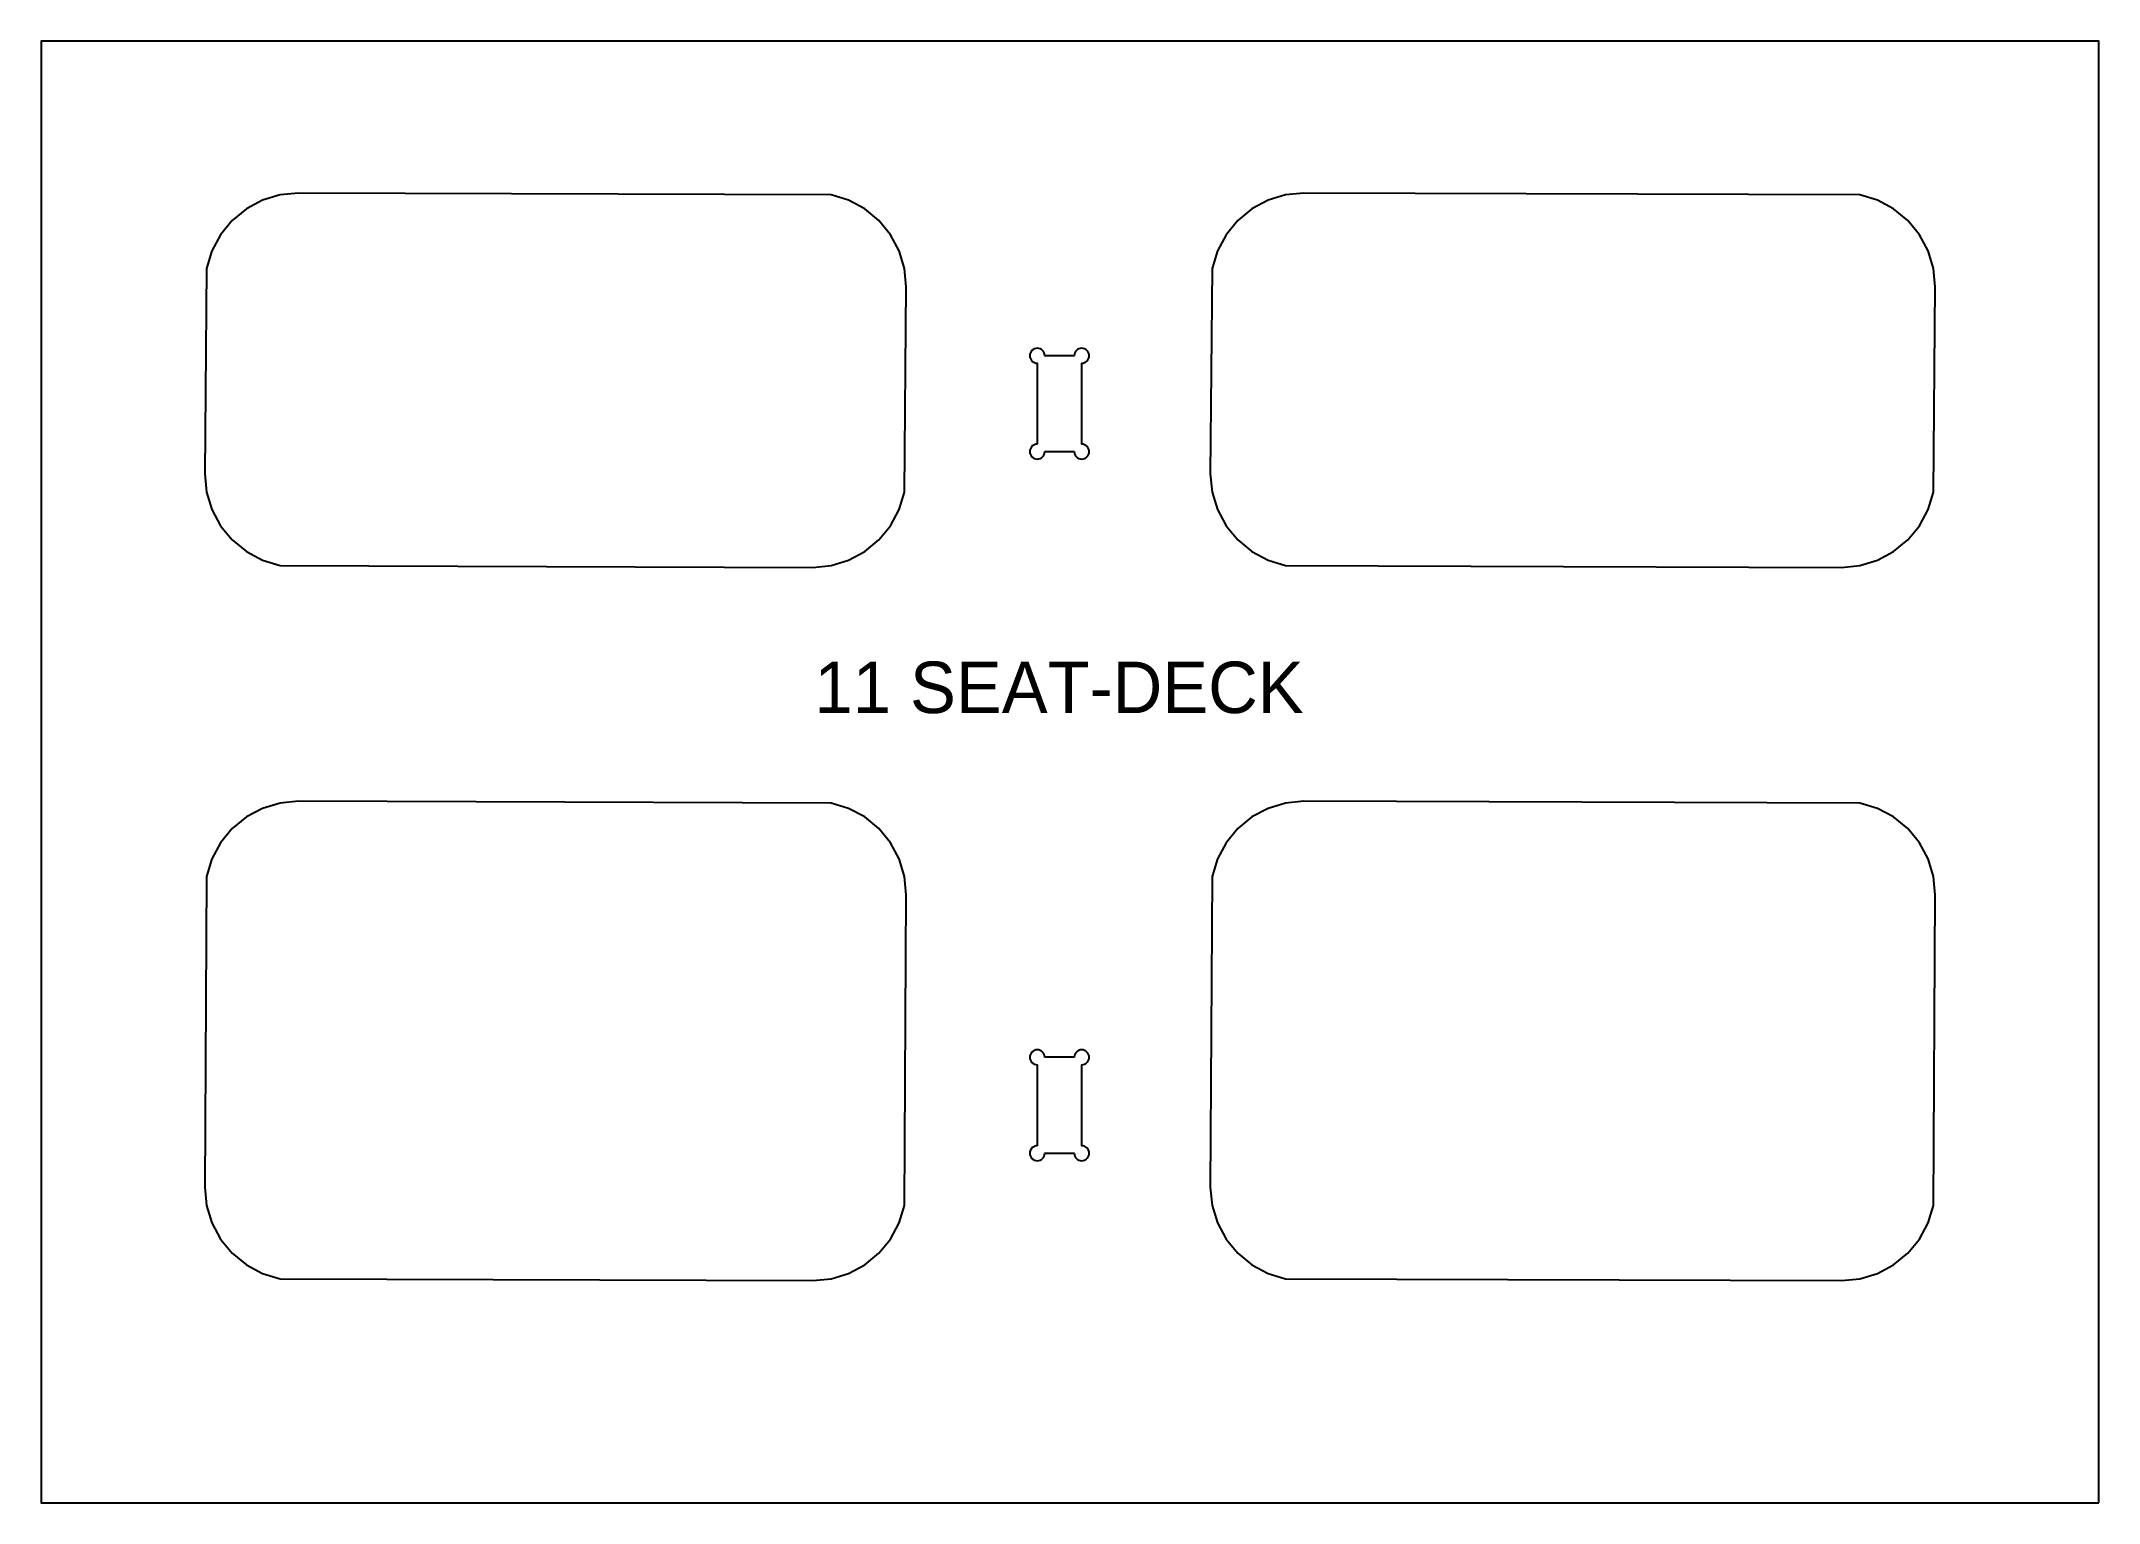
# Model space of a CAD drawing. Header units: millimetres. Extents: x 0 to 880, y 0 to 625.
import ezdxf
from ezdxf.enums import TextEntityAlignment as Align

# ---------------------------------------------------------------- set-up
doc = ezdxf.new("R2010")
doc.units = ezdxf.units.MM
doc.layers.add('CUT', color=1, linetype='Continuous')
doc.layers.add('ENGRAVE-LABEL', color=3, linetype='Continuous')

msp = doc.modelspace()

# ---------------------------------------------------------------- linework, layer by layer
at = {"layer": 'CUT'}
for points in [[(880, 0), (880, 625), (0, 625), (0, 0)], [(330, 400), (337.8036, 400.7686), (345.3073, 403.0448), (352.2228, 406.7412), (358.2843, 411.7157), (363.2588, 417.7772), (366.9552, 424.6927), (369.2314, 432.1964), (370, 520), (369.2314, 527.8036), (366.9552, 535.3073), (363.2588, 542.2228), (358.2843, 548.2843), (352.2228, 553.2588), (345.3073, 556.9552), (337.8036, 559.2314), (110, 560), (102.1964, 559.2314), (94.6927, 556.9552), (87.7772, 553.2588), (81.7157, 548.2843), (76.7412, 542.2228), (73.0448, 535.3073), (70.7686, 527.8036), (70, 440), (70.7686, 432.1964), (73.0448, 424.6927), (76.7412, 417.7772), (81.7157, 411.7157), (87.7772, 406.7412), (94.6927, 403.0448), (102.1964, 400.7686)], [(770, 400), (777.8036, 400.7686), (785.3073, 403.0448), (792.2228, 406.7412), (798.2843, 411.7157), (803.2588, 417.7772), (806.9552, 424.6927), (809.2314, 432.1964), (810, 520), (809.2314, 527.8036), (806.9552, 535.3073), (803.2588, 542.2228), (798.2843, 548.2843), (792.2228, 553.2588), (785.3073, 556.9552), (777.8036, 559.2314), (540, 560), (532.1964, 559.2314), (524.6927, 556.9552), (517.7772, 553.2588), (511.7157, 548.2843), (506.7412, 542.2228), (503.0448, 535.3073), (500.7686, 527.8036), (500, 440), (500.7686, 432.1964), (503.0448, 424.6927), (506.7412, 417.7772), (511.7157, 411.7157), (517.7772, 406.7412), (524.6927, 403.0448), (532.1964, 400.7686)], [(330, 95), (337.8036, 95.7686), (345.3073, 98.0448), (352.2228, 101.7412), (358.2843, 106.7157), (363.2588, 112.7772), (366.9552, 119.6927), (369.2314, 127.1964), (370, 260), (369.2314, 267.8036), (366.9552, 275.3073), (363.2588, 282.2228), (358.2843, 288.2843), (352.2228, 293.2588), (345.3073, 296.9552), (337.8036, 299.2314), (110, 300), (102.1964, 299.2314), (94.6927, 296.9552), (87.7772, 293.2588), (81.7157, 288.2843), (76.7412, 282.2228), (73.0448, 275.3073), (70.7686, 267.8036), (70, 135), (70.7686, 127.1964), (73.0448, 119.6927), (76.7412, 112.7772), (81.7157, 106.7157), (87.7772, 101.7412), (94.6927, 98.0448), (102.1964, 95.7686)], [(770, 95), (777.8036, 95.7686), (785.3073, 98.0448), (792.2228, 101.7412), (798.2843, 106.7157), (803.2588, 112.7772), (806.9552, 119.6927), (809.2314, 127.1964), (810, 260), (809.2314, 267.8036), (806.9552, 275.3073), (803.2588, 282.2228), (798.2843, 288.2843), (792.2228, 293.2588), (785.3073, 296.9552), (777.8036, 299.2314), (540, 300), (532.1964, 299.2314), (524.6927, 296.9552), (517.7772, 293.2588), (511.7157, 288.2843), (506.7412, 282.2228), (503.0448, 275.3073), (500.7686, 267.8036), (500, 135), (500.7686, 127.1964), (503.0448, 119.6927), (506.7412, 112.7772), (511.7157, 106.7157), (517.7772, 101.7412), (524.6927, 98.0448), (532.1964, 95.7686)]]:
    msp.add_lwpolyline(points, close=True, dxfattribs=at)
for points in [[(426, 452.7, 2.41421356), (429.2, 449.5), (441.8, 449.5, 2.41421356), (445, 452.7), (445, 487.3, 2.41421356), (441.8, 490.5), (429.2, 490.5, 2.41421356), (426, 487.3)], [(426, 152.7, 2.41421356), (429.2, 149.5), (441.8, 149.5, 2.41421356), (445, 152.7), (445, 187.3, 2.41421356), (441.8, 190.5), (429.2, 190.5, 2.41421356), (426, 187.3)]]:
    msp.add_lwpolyline(points, format="xyb", close=True, dxfattribs=at)

# ---------------------------------------------------------------- texts
at = {"layer": 'ENGRAVE-LABEL'}
msp.add_text('11 SEAT-DECK', height=22, dxfattribs=at).set_placement((435.3164, 348.6914), align=Align.MIDDLE_CENTER)

doc.saveas('drawing.dxf')
